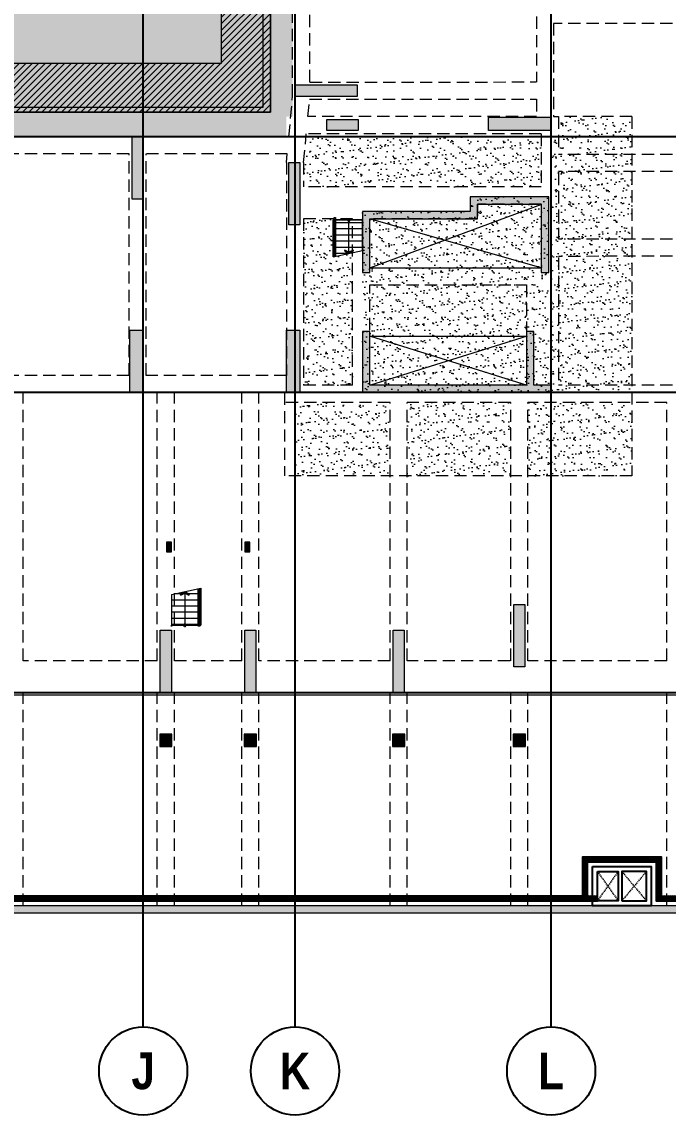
# Model space of a CAD drawing. Header units: millimetres. Extents: x 2356525 to 2927188, y -665534 to -417818.
# Drawn here: x 2470158 to 2496533, y -627228 to -582594 of the extents above; entities that cross this region are included whole.
import ezdxf
from ezdxf.enums import TextEntityAlignment as Align
from ezdxf.xclip import XClip

# ---------------------------------------------------------------- set-up
doc = ezdxf.new("R2010")
doc.units = ezdxf.units.MM
doc.header["$LTSCALE"] = 200
doc.header["$MEASUREMENT"] = 0
doc.header["$XCLIPFRAME"] = 0
for name, pattern in [('CHG_XX_Cot_Ham 2$0$MB_Luoi truc$0$HTT Hidden 21', [3, 2, -1]), ('CHG_XX_Damsan_Ham 2$0$CHG_XX_Damsan_Ham 2$0$HIDDEN', [0.375, 0.25, -0.125]), ('CHG_XX_Damsan_Ham 2$0$MB Ham 2$0$Hidden21', [3, 2, -1]), ('CHG_XX_Luoi truc$0$MB_Luoi truc$0$Center101', [13, 10, -1, 1, -1])]:
    doc.linetypes.add(name, pattern=pattern)
doc.layers.get('0').update_dxf_attribs({"lineweight": 9})
doc.layers.get('Defpoints').update_dxf_attribs({"color": 10, "lineweight": 0})
for name, color, linetype, lineweight, plot in [('CHG_XX_Cot_Ham 2$0$NS-Column-H2', 90, 'Continuous', 13, False), ('CHG_XX_Cot_Ham 2$0$NS-Column-H2 @ 1', 90, 'Continuous', 13, False), ('CHG_XX_Cot_Ham 2$0$NS-Column-H2 @ 150', 90, 'Continuous', 13, False)]:
    doc.layers.add(name, color=color, linetype=linetype, lineweight=lineweight, plot=plot)
for name, color, linetype, lineweight in [('CHG_XX_Cot_Ham 2$0$NS-Pier-H2', 150, 'Continuous', 13), ('CHG_XX_Cot_Ham 2$0$NS-Pier-H2 @ 1', 150, 'Continuous', 13), ('CHG_XX_Cot_Ham 2$0$NS-Pier-H2 @ 150', 150, 'Continuous', 13), ("CHG_XX_Damsan_Ham 2$0$CHG_XX_Damsan_Ham 2$0$'S_General_Hidden_1 Thin", 1, 'CHG_XX_Damsan_Ham 2$0$CHG_XX_Damsan_Ham 2$0$HIDDEN', 18), ('CHG_XX_Damsan_Ham 2$0$CHG_XX_Damsan_Ham 2$0$CHG_XX_Damsan_Ham 2$0$Start lo mo', 3, 'Continuous', 15), ('CHG_XX_Damsan_Ham 2$0$CHG_XX_Damsan_Ham 2$0$CHG_XX_Damsan_Ham 2$0$Start net bao', 3, 'Continuous', 18), ('CHG_XX_Damsan_Ham 2$0$CHG_XX_Damsan_Ham 2$0$DBAO', 3, 'Continuous', 13), ('CHG_XX_Damsan_Ham 2$0$CHG_XX_Damsan_Ham 2$0$DMo', 9, 'CHG_XX_Damsan_Ham 2$0$CHG_XX_Damsan_Ham 2$0$HIDDEN', 9), ('CHG_XX_Damsan_Ham 2$0$CHG_XX_Damsan_Ham 2$0$DTE-MEP-H-SLAB TEXT', 3, 'Continuous', 0), ('CHG_XX_Damsan_Ham 2$0$CHG_XX_Damsan_Ham 2$0$HATCH', 154, 'Continuous', 9), ('CHG_XX_Damsan_Ham 2$0$CHG_XX_Damsan_Ham 2$0$mach ngung thi cong', 6, 'Continuous', 13), ('CHG_XX_Damsan_Ham 2$0$CHG_XX_Damsan_Ham 2$0$Start hatch', 8, 'Continuous', 25), ('CHG_XX_Damsan_Ham 2$0$CHG_XX_Damsan_Ham 2$0$Start lo mo', 3, 'Continuous', 15), ('CHG_XX_Damsan_Ham 2$0$CHG_XX_Damsan_Ham 2$0$Start net bao', 3, 'Continuous', 18), ('CHG_XX_Damsan_Ham 2$0$HATCH', 57, 'Continuous', 9), ('CHG_XX_Damsan_Ham 2$0$mach ngung thi cong', 6, 'Continuous', 13), ('CHG_XX_Damsan_Ham 2$0$tam cap ram', 8, 'Continuous', 5)]:
    doc.layers.add(name, color=color, linetype=linetype, lineweight=lineweight)
for name, color, linetype in [("CHG_XX_Damsan_Ham 2$0$CHG_XX_Damsan_Ham 2$0$'S_General_Hatch_8", 8, 'Continuous'), ('CHG_XX_Damsan_Ham 2$0$CHG_XX_Damsan_Ham 2$0$MEP-00-GENERAL-35', 2, 'Continuous'), ('CHG_XX_Damsan_Ham 2$0$MB Ham 2$0$Staircase', 30, 'Continuous'), ('CHG_XX_Damsan_Ham 2$0$MB Ham 2$0$Staircase Hidden', 34, 'CHG_XX_Damsan_Ham 2$0$MB Ham 2$0$Hidden21'), ('CHG_XX_Luoi truc$0$Grid', 34, 'Continuous'), ('CHG_XX_Luoi truc$0$Grid Line', 251, 'CHG_XX_Luoi truc$0$MB_Luoi truc$0$Center101')]:
    doc.layers.add(name, color=color, linetype=linetype)
doc.styles.add('CHG_XX_Luoi truc$0$MB_Luoi truc$0$Grid A-F$0$VNI-HelveCB', font='')
doc.styles.get('CHG_XX_Luoi truc$0$MB_Luoi truc$0$Grid A-F$0$VNI-HelveCB').set_extended_font_data('VNI-Helve-Condense', bold=True)

# ---------------------------------------------------------------- blocks, each defined once
blk = doc.blocks.new('*U864')
at = {"layer": 'CHG_XX_Cot_Ham 2$0$NS-Pier-H2 @ 1'}
h = blk.add_hatch(color=256, dxfattribs=at)
h.dxf.hatch_style = 1
h.paths.add_polyline_path([(450, 0), (0, 0), (0, -2550), (450, -2550)])
at = {"layer": 'CHG_XX_Cot_Ham 2$0$NS-Pier-H2 @ 150'}
h = blk.add_hatch(color=256, dxfattribs=at)
h.dxf.hatch_style = 1
h.paths.add_polyline_path([(450, 0), (0, 0), (0, -2550), (450, -2550)])
blk = doc.blocks.new('CHG_XX_Cot_Ham 2$0$Block A_C450x2250')
at = {"layer": 'CHG_XX_Cot_Ham 2$0$NS-Pier-H2'}
blk.add_lwpolyline([(450, -2550), (0, -2550), (0, 0), (450, 0)], close=True, dxfattribs=at)
blk.add_blockref('*U864', (0, 0), dxfattribs=at)
blk = doc.blocks.new('*U866')
at = {"layer": 'CHG_XX_Cot_Ham 2$0$NS-Column-H2 @ 1'}
h = blk.add_hatch(color=256, dxfattribs=at)
h.dxf.hatch_style = 1
h.paths.add_polyline_path([(-250, -250), (-250, 250), (250, 250), (250, -250)])
at = {"layer": 'CHG_XX_Cot_Ham 2$0$NS-Column-H2 @ 150'}
h = blk.add_hatch(color=256, dxfattribs=at)
h.dxf.hatch_style = 1
h.paths.add_polyline_path([(-250, -250), (-250, 250), (250, 250), (250, -250)])
blk = doc.blocks.new('CHG_XX_Cot_Ham 2$0$500x500')
at = {"layer": 'CHG_XX_Cot_Ham 2$0$NS-Column-H2'}
blk.add_lwpolyline([(250, -250), (250, 250), (-250, 250), (-250, -250)], close=True, dxfattribs=at)
blk.add_blockref('*U866', (0, 0), dxfattribs=at)
blk = doc.blocks.new('*U867')
at = {"layer": 'CHG_XX_Cot_Ham 2$0$NS-Pier-H2 @ 1'}
h = blk.add_hatch(color=256, dxfattribs=at)
h.dxf.hatch_style = 1
h.paths.add_polyline_path([(550, 0), (0, 0), (0, -2550), (550, -2550)])
at = {"layer": 'CHG_XX_Cot_Ham 2$0$NS-Pier-H2 @ 150'}
h = blk.add_hatch(color=256, dxfattribs=at)
h.dxf.hatch_style = 1
h.paths.add_polyline_path([(550, 0), (0, 0), (0, -2550), (550, -2550)])
blk = doc.blocks.new('CHG_XX_Cot_Ham 2$0$550x2550')
at = {"layer": 'CHG_XX_Cot_Ham 2$0$NS-Pier-H2'}
blk.add_lwpolyline([(550, -2550), (0, -2550), (0, 0), (550, 0)], close=True, dxfattribs=at)
blk.add_blockref('*U867', (0, 0), dxfattribs=at)
blk = doc.blocks.new('*U835')
at = {"layer": 'CHG_XX_Luoi truc$0$Grid', "lineweight": -2}
blk.add_line((0, -3), (0, 0), dxfattribs=at)
blk.add_circle((0, -9), 6, dxfattribs=at)
at = {"layer": 'CHG_XX_Luoi truc$0$Grid Line'}
blk.add_line((0, 0), (0, 608), dxfattribs=at)
at = {"layer": 'CHG_XX_Luoi truc$0$Grid', "lineweight": -2, "style": 'CHG_XX_Luoi truc$0$MB_Luoi truc$0$Grid A-F$0$VNI-HelveCB'}
for tag, p in [('GRIDSUB', (0, 617)), ('GRID', (0, -9))]:
    blk.add_attdef(tag, text='', height=5, dxfattribs=at).set_placement(p, align=Align.MIDDLE)
blk = doc.blocks.new('*U837')
at = {"layer": 'CHG_XX_Luoi truc$0$Grid Line'}
blk.add_line((0, 0), (0, 438), dxfattribs=at)
at = {"layer": 'CHG_XX_Luoi truc$0$Grid', "lineweight": -2, "style": 'CHG_XX_Luoi truc$0$MB_Luoi truc$0$Grid A-F$0$VNI-HelveCB'}
for tag, p in [('GRIDSUB', (0, 447)), ('GRID', (0, -9))]:
    blk.add_attdef(tag, text='', height=5, dxfattribs=at).set_placement(p, align=Align.MIDDLE)
blk = doc.blocks.new('CHG_XX_Luoi truc')
at = {"layer": 'CHG_XX_Luoi truc$0$Grid'}
ref = blk.add_blockref('*U835', (70650, -12747), dxfattribs=dict(at, xscale=300, yscale=300, zscale=300))
ref.add_attrib('GRID', 'J', dxfattribs={"lineweight": -2, "height": 1500, "style": 'CHG_XX_Luoi truc$0$MB_Luoi truc$0$Grid A-F$0$VNI-HelveCB'}).set_placement((70650, -15447), align=Align.MIDDLE)
ref = blk.add_blockref('*U835', (76850, -12747), dxfattribs=dict(at, xscale=300, yscale=300, zscale=300))
ref.add_attrib('GRID', 'K', dxfattribs={"lineweight": -2, "height": 1500, "style": 'CHG_XX_Luoi truc$0$MB_Luoi truc$0$Grid A-F$0$VNI-HelveCB'}).set_placement((76850, -15447), align=Align.MIDDLE)
ref = blk.add_blockref('*U835', (87300, -12747), dxfattribs=dict(at, xscale=300, yscale=300, zscale=300))
ref.add_attrib('GRID', 'L', dxfattribs={"lineweight": -2, "height": 1500, "style": 'CHG_XX_Luoi truc$0$MB_Luoi truc$0$Grid A-F$0$VNI-HelveCB'}).set_placement((87300, -15447), align=Align.MIDDLE)
at = {"layer": 'CHG_XX_Luoi truc$0$Grid', "xscale": 300.0000000000013, "yscale": 300.0000000000013, "zscale": 300.0000000000013, "rotation": 90}
for p in [(110703, 22700), (110703, 12250), (110703, 0)]:
    blk.add_blockref('*U837', p, dxfattribs=at)
blk = doc.blocks.new('*U870')
at = {"layer": 'CHG_XX_Cot_Ham 2$0$NS-Pier-H2 @ 1'}
h = blk.add_hatch(color=256, dxfattribs=at)
h.dxf.hatch_style = 1
h.paths.add_polyline_path([(78150, 23400), (78150, 22950), (79425, 22950), (79425, 23400)])
at = {"layer": 'CHG_XX_Cot_Ham 2$0$NS-Pier-H2 @ 150'}
h = blk.add_hatch(color=256, dxfattribs=at)
h.dxf.hatch_style = 1
h.paths.add_polyline_path([(78150, 23400), (78150, 22950), (79425, 22950), (79425, 23400)])
blk = doc.blocks.new('CHG_XX_Cot_Ham 2')
at = {"layer": 'CHG_XX_Cot_Ham 2$0$NS-Column-H2'}
h = blk.add_hatch(color=256, dxfattribs=at)
h.dxf.hatch_style = 1
h.paths.add_polyline_path([(71600, 5750), (71800, 5750), (71800, 6150), (71600, 6150)])
h = blk.add_hatch(color=256, dxfattribs=at)
h.dxf.hatch_style = 1
h.paths.add_polyline_path([(74800, 5750), (75000, 5750), (75000, 6150), (74800, 6150)])
at = {"layer": 'CHG_XX_Cot_Ham 2$0$NS-Pier-H2'}
h = blk.add_hatch(color=256, dxfattribs=at)
h.dxf.hatch_style = 1
h.paths.add_polyline_path([(99639.2, 163400), (-10900, 163400), (-10900, 85450), (-300, 85450), (-300, 84050), (32350, 84050), (32350, -9000), (103575.5, -9000), (106050, -6022), (106050, 158254.3)])
h.paths.add_polyline_path([(99533.7, 163100), (105750, 158110.4), (105750, 90450), (105650, 90450), (105750, 90450), (105750, 13850), (105750, 13722.3), (105750, -5913.6), (103434.7, -8700), (93599.8, -8700), (93299.8, -8700), (32650, -8700), (32650, 84350), (0, 84350), (0, 85750), (-10600, 85750), (-10600, 163100), (93600, 163100)], flags=16)
h = blk.add_hatch(color=256, dxfattribs=at)
h.dxf.hatch_style = 1
h.paths.add_polyline_path([(84300, 19950), (86900, 19950), (86900, 17150), (87200, 17150), (87200, 20250), (84000, 20250), (84000, 19650), (79600, 19650), (79600, 17150), (79900, 17150), (79900, 19350), (84300, 19350)])
h = blk.add_hatch(color=256, dxfattribs=at)
h.dxf.hatch_style = 1
h.paths.add_polyline_path([(87300, 12550), (86600, 12550), (86600, 14750), (86300, 14750), (86300, 12550), (79900, 12550), (79900, 14750), (79600, 14750), (79600, 12250), (87300, 12250)])
at = {"layer": 'CHG_XX_Cot_Ham 2$0$NS-Column-H2'}
for points in [[(71600, 5750), (71800, 5750), (71800, 6150), (71600, 6150)], [(74800, 5750), (75000, 5750), (75000, 6150), (74800, 6150)]]:
    blk.add_lwpolyline(points, close=True, dxfattribs=at)
at = {"layer": 'CHG_XX_Cot_Ham 2$0$NS-Pier-H2'}
for p, q in [((93599.8, -8700), (32650, -8700)), ((103575.5, -9000), (32350, -9000))]:
    blk.add_line(p, q, dxfattribs=at)
at = {"layer": 'CHG_XX_Cot_Ham 2$0$NS-Pier-H2', "linetype": 'CHG_XX_Cot_Ham 2$0$MB_Luoi truc$0$HTT Hidden 21'}
blk.add_lwpolyline([(99639.2, 163400), (106050, 158254.3), (106050, -6022), (103575.5, -9000), (32350, -9000), (32350, 84050), (-300, 84050), (-300, 85450), (-10900, 85450), (-10900, 163400)], close=True, dxfattribs=at)
at = {"layer": 'CHG_XX_Cot_Ham 2$0$NS-Pier-H2'}
blk.add_lwpolyline([(79425, 23400), (79425, 22950), (78150, 22950), (78150, 23400)], close=True, dxfattribs=at)
for points in [[(87200, 17150), (87200, 20250), (84000, 20250), (84000, 19650), (79600, 19650), (79600, 17150), (79900, 17150), (79900, 19350), (84300, 19350), (84300, 19950), (86900, 19950), (86900, 17150), (87200, 17150)], [(79600, 14750), (79600, 12250), (87300, 12250), (87300, 12550), (86600, 12550), (86600, 14750), (86300, 14750), (86300, 12550), (79900, 12550), (79900, 14750), (79600, 14750)]]:
    blk.add_lwpolyline(points, dxfattribs=at)
at = {"layer": 'CHG_XX_Cot_Ham 2$0$NS-Column-H2'}
for p in [(71575, -1950), (75025, -1950), (81075, -1950), (86000, -1950)]:
    blk.add_blockref('CHG_XX_Cot_Ham 2$0$500x500', p, dxfattribs=at)
at = {"layer": 'CHG_XX_Cot_Ham 2$0$NS-Pier-H2'}
for name, p in [('CHG_XX_Luoi truc', (0, 0)), ('*U870', (0, 0)), ('CHG_XX_Cot_Ham 2$0$Block A_C450x2250', (70200, 22700)), ('CHG_XX_Cot_Ham 2$0$Block A_C450x2250', (76600, 21650)), ('CHG_XX_Cot_Ham 2$0$Block A_C450x2250', (85775, 3600)), ('CHG_XX_Cot_Ham 2$0$Block A_C450x2250', (71350, 2550)), ('CHG_XX_Cot_Ham 2$0$Block A_C450x2250', (74800, 2550)), ('CHG_XX_Cot_Ham 2$0$Block A_C450x2250', (80850, 2550))]:
    blk.add_blockref(name, p, dxfattribs=at)
at = {"layer": 'CHG_XX_Cot_Ham 2$0$NS-Pier-H2', "xscale": -1, "rotation": 90}
blk.add_blockref('CHG_XX_Cot_Ham 2$0$Block A_C450x2250', (76850, 24800), dxfattribs=at)
at = {"layer": 'Defpoints', "rotation": 90}
blk.add_blockref('CHG_XX_Cot_Ham 2$0$550x2550', (84750, 22950), dxfattribs=at)
at = {"layer": 'Defpoints'}
for p in [(70100, 14800), (76500, 14800)]:
    blk.add_blockref('CHG_XX_Cot_Ham 2$0$550x2550', p, dxfattribs=at)
blk = doc.blocks.new('CHG_XX_Damsan_Ham 2$0$CHG_XX_Damsan_Ham 2$0$sdfsgdh')
at = {"layer": 'CHG_XX_Damsan_Ham 2$0$CHG_XX_Damsan_Ham 2$0$Start hatch', "ltscale": 0.5}
h = blk.add_hatch(dxfattribs=at)
h.set_pattern_fill('ANSI37', color=256, scale=500)
h.set_pattern_definition([(45, (273994.73, -7150), (-44.194174, 44.194174), []), (135, (273994.73, -7150), (-44.194174, -44.194174), [])])
h.paths.add_polyline_path([(99888, -169200), (99488, -169200), (99488, -167800), (102288, -167800), (102288, -169400), (103600, -169400), (103600, -146850), (103600, -146650), (103400, -146650), (103400, -169200), (102488, -169200), (102488, -167600), (99288, -167600), (99288, -169200), (45350, -169200), (45350, -169400), (99888, -169400)])
at = {"layer": 'CHG_XX_Damsan_Ham 2$0$CHG_XX_Damsan_Ham 2$0$DTE-MEP-H-SLAB TEXT', "color": 2, "ltscale": 0.5}
for p, q in [((99488, -169200), (99888, -169200)), ((99888, -169200), (99888, -169400))]:
    blk.add_line(p, q, dxfattribs=at)
at = {"layer": 'CHG_XX_Damsan_Ham 2$0$CHG_XX_Damsan_Ham 2$0$DTE-MEP-H-SLAB TEXT', "color": 2, "ltscale": 0.5, "flags": 128}
blk.add_lwpolyline([(102488, -169200), (103400, -169200), (103400, -146650), (116050, -146650), (116050, -126126)], dxfattribs=at)
at = {"layer": 'CHG_XX_Damsan_Ham 2$0$CHG_XX_Damsan_Ham 2$0$MEP-00-GENERAL-35'}
for points in [[(99488, -169200), (99488, -167800), (102288, -167800), (102288, -169400), (103600, -169400), (103600, -146850), (116250, -146850), (116250, -125526)], [(43750, -166800), (45350, -166800), (45350, -169200), (99288, -169200)], [(43750, -167000), (45150, -167000), (45150, -169400), (99888, -169400)], [(99288, -169200), (99288, -167600), (102488, -167600), (102488, -169200)]]:
    blk.add_lwpolyline(points, dxfattribs=at)
for points in [[(99688, -168000), (102088, -168000), (102088, -169600), (99688, -169600)], [(99888, -168200), (100738, -168200), (100738, -169400), (99888, -169400)], [(100888, -169400), (101888, -169400), (101888, -168200), (100888, -168200)]]:
    blk.add_lwpolyline(points, close=True, dxfattribs=at)
blk = doc.blocks.new('CHG_XX_Damsan_Ham 2$0$MB Ham 2$0$Arrow 60')
at = {"linetype": 'ByBlock', "lineweight": -2}
h = blk.add_hatch(color=0, dxfattribs=at)
h.paths.add_polyline_path([(1.88, 0.94), (1.65, 1.38), (0, 0.56), (-1.65, 1.38), (-1.88, 0.94), (0, 0)], flags=17)
h.paths.add_polyline_path([(1.65, 1.38), (1.88, 0.94), (0, 0), (-1.88, 0.94), (-1.65, 1.38), (0, 0.56)])
blk.add_hatch(color=0, dxfattribs=at).paths.add_polyline_path([(1.65, 1.38), (1.88, 0.94), (0, 0), (-1.88, 0.94), (-1.65, 1.38), (0, 0.56)])
at = {"color": 0, "linetype": 'ByBlock', "lineweight": -2}
blk.add_lwpolyline([(1.65, 1.38), (1.88, 0.94), (0, 0), (-1.88, 0.94), (-1.65, 1.38), (0, 0.56)], close=True, dxfattribs=at)
blk = doc.blocks.new('CHG_XX_Damsan_Ham 2$0$MB Ham 2$0$Dot')
at = {"linetype": 'ByBlock', "lineweight": -2}
h = blk.add_hatch(color=0, dxfattribs=at)
edge = h.paths.add_edge_path()
edge.add_arc((0, 0), 0.5, 0, 360)
at = {"color": 0, "linetype": 'ByBlock', "lineweight": -2}
blk.add_line((0, -1), (0, 1), dxfattribs=at)
blk.add_circle((0, 0), 0.5, dxfattribs=at)
blk = doc.blocks.new('*U854')
at = {"layer": 'CHG_XX_Damsan_Ham 2$0$tam cap ram'}
h = blk.add_hatch(dxfattribs=at)
h.set_pattern_fill('_USER', color=256, scale=250, angle=90, pattern_type=0)
h.set_pattern_definition([(90, (2200, 2550), (-250, 2e-14), [])])
h.paths.add_polyline_path([(1200, 2550), (3200, 2550), (3200, 1450), (1200, 1450)])
h.paths.add_polyline_path([(1200, 1400), (3200, 1400), (3200, 1350), (1200, 1350)])
h.paths.add_polyline_path([(1200, 1200), (3200, 1200), (3200, 1150), (1200, 1150)])
h.paths.add_polyline_path([(1200, 1100), (3200, 1100), (3200, 0), (1200, 0)])
at = {"layer": 'CHG_XX_Damsan_Ham 2$0$MB Ham 2$0$Staircase'}
for p, q in [((1200, 0), (1200, 1100)), ((3200, 0), (3200, 1100)), ((0, 0), (4400, 0))]:
    blk.add_line(p, q, dxfattribs=at)
at = {"layer": 'CHG_XX_Damsan_Ham 2$0$MB Ham 2$0$Staircase Hidden'}
for p, q in [((4400, 2550), (4400, 0)), ((4400, 1200), (4400, 1350))]:
    blk.add_line(p, q, dxfattribs=at)
at = {"layer": 'CHG_XX_Damsan_Ham 2$0$tam cap ram'}
for p, q in [((0, 0), (0, 2550)), ((0, 2550), (4400, 2550)), ((1200, 1450), (1200, 2550)), ((1598, 1350), (1848, 2550)), ((1700, 1350), (1950, 2550)), ((3200, 1450), (3200, 2550)), ((600, 550), (600, 2000)), ((600, 2000), (3800, 2000)), ((3800, 550), (3800, 2000)), ((1100, 1100), (1100, 1450)), ((1100, 1450), (3300, 1450)), ((1150, 1150), (1150, 1400)), ((1150, 1400), (3250, 1400)), ((1200, 1150), (1200, 1400)), ((1200, 1400), (1200, 1350)), ((1200, 1350), (3200, 1350)), ((3200, 1150), (3200, 1400)), ((3250, 1150), (3250, 1400)), ((3300, 1100), (3300, 1450)), ((1100, 1100), (3300, 1100)), ((1150, 1150), (3250, 1150)), ((1200, 1200), (3200, 1200)), ((1200, 1200), (1200, 1150)), ((600, 550), (3800, 550))]:
    blk.add_line(p, q, dxfattribs=at)
for points in [[(1200, 2550), (3200, 2550), (3200, 1450), (1200, 1450)], [(1200, 1400), (3200, 1400), (3200, 1350), (1200, 1350)], [(1200, 1200), (3200, 1200), (3200, 1150), (1200, 1150)], [(1200, 1100), (3200, 1100), (3200, 0), (1200, 0)]]:
    blk.add_lwpolyline(points, close=True, dxfattribs=at)
for centre, start, end in [((1200, 1350), 90, 180), ((3200, 1350), 0, 90), ((1200, 1200), 180, 270), ((3200, 1200), 270, 0)]:
    blk.add_arc(centre, 1200, start, end, dxfattribs=at)
at = {"layer": 'CHG_XX_Damsan_Ham 2$0$tam cap ram', "yscale": 100, "zscale": 100}
for name, p, xscale, rotation in [('CHG_XX_Damsan_Ham 2$0$MB Ham 2$0$Arrow 60', (1835, 2000), 100, 270), ('CHG_XX_Damsan_Ham 2$0$MB Ham 2$0$Dot', (3200, 2000), 100, 270), ('CHG_XX_Damsan_Ham 2$0$MB Ham 2$0$Arrow 60', (3200, 550), -100, 90)]:
    blk.add_blockref(name, p, dxfattribs=dict(at, xscale=xscale, rotation=rotation))
blk = doc.blocks.new('CHG_XX_Damsan_Ham 2$0$ArchStaireH2')
at = {"layer": 'CHG_XX_Damsan_Ham 2$0$tam cap ram'}
blk.add_lwpolyline([(66200, -123190), (66200, -121650), (66250, -121650), (66250, -123179)], dxfattribs=at)
ref = blk.add_blockref('*U854', (62100, -135100), dxfattribs=dict(xscale=-1, rotation=90))
XClip(ref).set_block_clipping_path([(3245.9391821827, 1350), (3249.9999999999, 2550), (1945, 2550), (1665.0884094681, 1288.6593370358)])
ref = blk.add_blockref('*U854', (64800, -124950), dxfattribs=dict(at, xscale=-1, rotation=270))
XClip(ref).set_block_clipping_path([(3250, 1350), (3249.9999999999, 2550), (1945, 2550), (1695, 1349)])
blk = doc.blocks.new('CHG_XX_Damsan_Ham 2', base_point=(3089256, -609981))
at = {"layer": "CHG_XX_Damsan_Ham 2$0$CHG_XX_Damsan_Ham 2$0$'S_General_Hatch_8"}
h = blk.add_hatch(dxfattribs=at)
h.set_pattern_fill('CROSS', color=256, scale=2000)
edge = h.paths.add_edge_path()
edge.add_line((76750, 42625), (76750, 65250))
edge.add_line((76750, 65250), (76750, 65850))
edge.add_line((76750, 65850), (77900, 65850))
edge.add_line((77900, 65850), (77900, 89350))
edge.add_line((77900, 89350), (76850, 89350))
edge.add_line((76850, 89350), (76850, 90650))
edge.add_line((76850, 90650), (76852, 131950))
edge.add_line((76852, 131950), (51950, 131950))
edge.add_line((51950, 131950), (51950, 130600))
edge.add_line((51950, 130600), (22700, 130600))
edge.add_line((22700, 130600), (22700, 84050))
edge.add_line((22700, 84050), (32350, 84050))
edge.add_line((32350, 84050), (32350, 22700))
edge.add_line((32350, 22700), (76500, 22700))
edge.add_line((76500, 22700), (76500, 23518))
edge.add_line((76500, 23518), (76750, 23518))
edge.add_line((76750, 23518), (76750, 42625))
edge.add_line((76750, 42625), (76750, 43198))
at = {"layer": 'CHG_XX_Damsan_Ham 2$0$CHG_XX_Damsan_Ham 2$0$HATCH'}
h = blk.add_hatch(dxfattribs=at)
h.set_pattern_fill('ANSI31', color=256, scale=1500)
h.set_pattern_definition([(45, (-2702289.21, 609981.01), (-132.582521, 132.582521), [])])
h.paths.add_polyline_path([(32350, 25700), (73852, 25700), (73852, 127600), (25700, 127600), (25700, 84350), (23700, 84350), (23700, 129600), (75851, 129600), (75851, 23700), (32350, 23700)])
at = {"layer": 'CHG_XX_Damsan_Ham 2$0$HATCH'}
h = blk.add_hatch(dxfattribs=at)
h.set_pattern_fill('AR-SAND', color=256, scale=262.5)
h.paths.add_polyline_path([(90600, 23519), (87600, 23519), (87600, 22700), (90600, 22700)])
h = blk.add_hatch(dxfattribs=at)
h.set_pattern_fill('AR-SAND', color=256, scale=262.5)
h.paths.add_polyline_path([(86900, 22700), (77450, 22700), (77450, 22000), (77200, 22000), (77200, 20650), (86900, 20649)])
h = blk.add_hatch(dxfattribs=at)
h.set_pattern_fill('AR-SAND', color=256, scale=262.5)
h.paths.add_polyline_path([(90600, 22700), (87300, 22700), (87300, 12250), (90600, 12250)])
h = blk.add_hatch(dxfattribs=at)
h.set_pattern_fill('AR-SAND', color=256, scale=262.5)
h.paths.add_polyline_path([(86900, 17150), (87200, 17150), (87200, 20250), (84000, 20250), (84000, 19650), (79600, 19650), (79600, 19300), (79600, 19300), (79600, 18050), (79600, 17150), (79900, 17150), (79900, 19350), (84300, 19350), (84300, 19950), (86900, 19949), (86900, 19950), (84300, 19950), (84300, 19350), (79900, 19350), (79900, 17350), (86900, 17350), (86900, 19949), (86900, 19949)])
h = blk.add_hatch(dxfattribs=at)
h.set_pattern_fill('AR-SAND', color=256, scale=262.5)
h.paths.add_polyline_path([(79200, 17967), (78500, 17821), (78500, 19300), (79000, 19300, -0.414214), (79050, 19350), (77200, 19350), (77200, 12550), (79200, 12550)])
h = blk.add_hatch(dxfattribs=at)
h.set_pattern_fill('AR-SAND', color=256, scale=262.5)
h.paths.add_polyline_path([(86300, 17350), (79900, 17350), (79900, 12550), (79900, 14250), (79900, 17150), (79600, 17150), (79600, 12250), (87300, 12250), (87450, 12550), (87300, 12550), (87200, 17350), (86300, 17350), (86300, 12550), (86300, 12550)])
h = blk.add_hatch(dxfattribs=at)
h.set_pattern_fill('AR-SAND', color=256, scale=262.5)
h.paths.add_polyline_path([(80725, 11850), (76850, 11850), (76850, 8850), (80725, 8850)])
h = blk.add_hatch(dxfattribs=at)
h.set_pattern_fill('AR-SAND', color=256, scale=262.5)
h.paths.add_polyline_path([(85650, 11850), (81425, 11850), (81425, 8850), (85650, 8850)])
h = blk.add_hatch(dxfattribs=at)
h.set_pattern_fill('AR-SAND', color=256, scale=262.5)
h.paths.add_polyline_path([(87300, 11850), (86350, 11850), (86350, 8850), (87300, 8850)])
h = blk.add_hatch(dxfattribs=at)
h.set_pattern_fill('AR-SAND', color=256, scale=262.5)
h.paths.add_polyline_path([(90600, 11850), (87300, 11850), (87300, 8850), (90600, 8850)])
at = {"layer": "CHG_XX_Damsan_Ham 2$0$CHG_XX_Damsan_Ham 2$0$'S_General_Hidden_1 Thin", "ltscale": 10}
for p, q in [((86700, 30600), (86700, 24934)), ((77450, 24925), (77450, 28875)), ((87400, 27325), (87400, 23519)), ((98250, 27325), (87400, 27325)), ((77450, 24925), (86700, 24934)), ((77373, 23518), (77438, 24225)), ((77438, 24225), (86700, 24234)), ((86700, 24234), (86700, 23519)), ((86700, 23519), (77373, 23518)), ((87400, 23519), (87600, 23519)), ((90600, 23519), (87600, 23519)), ((87600, 23519), (87600, 22025)), ((90600, 23519), (90600, 8850)), ((77200, 21650), (77308, 22818)), ((86900, 22819), (77308, 22818)), ((86900, 22819), (86900, 20649)), ((70075, 22700), (63001, 22700)), ((76500, 22700), (70775, 22700)), ((70075, 22000), (64725, 22000)), ((70075, 12950), (70075, 22000)), ((70775, 12950), (70775, 22000)), ((76532, 22000), (70775, 22000)), ((98250, 21975), (87600, 21975)), ((76500, 21650), (76500, 12950)), ((77200, 21650), (77200, 20650)), ((98250, 21275), (87600, 21275)), ((87600, 21225), (87600, 18564)), ((86900, 20649), (77200, 20650)), ((86900, 19949), (84300, 19950)), ((84300, 19950), (84300, 19350)), ((86900, 19950), (86900, 17350)), ((79200, 19350), (77200, 19350)), ((77200, 19350), (77200, 12550)), ((79200, 12552), (79200, 19350)), ((84300, 19350), (79900, 19350)), ((79900, 17350), (79900, 19350)), ((98250, 18521), (87600, 18514)), ((98250, 17821), (87600, 17814)), ((87600, 17764), (87600, 12550)), ((79900, 12550), (79900, 16650)), ((79900, 16650), (86299, 16650)), ((86299, 16650), (86300, 12550)), ((70075, 12950), (64725, 12950)), ((76500, 12950), (70775, 12950)), ((79200, 12550), (77200, 12550)), ((86300, 12550), (79900, 12550)), ((98250, 12550), (87600, 12550)), ((71225, 12250), (65750, 12250)), ((65750, 1300), (65750, 12250)), ((71225, 1300), (71225, 12250)), ((74675, 12250), (71925, 12250)), ((71925, 1300), (71925, 12250)), ((74675, 1300), (74675, 12250)), ((76425, 12250), (75375, 12250)), ((75375, 1300), (75375, 12250)), ((76425, 12250), (76425, 8850)), ((80725, 11850), (76425, 11850)), ((80725, 1300), (80725, 11850)), ((85650, 11850), (81425, 11850)), ((81425, 1300), (81425, 11850)), ((85650, 1302), (85650, 11850)), ((92025, 11850), (86350, 11850)), ((86350, 1300), (86350, 11850)), ((92025, 1301), (92025, 11850)), ((90600, 8850), (76425, 8850)), ((71225, 1300), (65750, 1300)), ((74675, 1300), (71925, 1300)), ((80725, 1300), (75375, 1300)), ((85625, 1300), (81425, 1300)), ((92025, 1300), (86350, 1300)), ((80725, -8700), (80725, 3)), ((81425, -8700), (81425, 3)), ((85650, -8700), (85650, 2)), ((86350, -8700), (86350, 2)), ((71225, 0), (65750, 0)), ((65750, -8700), (65750, 0)), ((71225, -8700), (71225, 0)), ((74675, 0), (71925, 0)), ((71925, -8700), (71925, 0)), ((74675, -8700), (74675, 0)), ((80725, 0), (75375, 0)), ((75375, -8700), (75375, 0)), ((85650, 0), (81425, 0)), ((92025, 0), (86350, 0)), ((92025, -8700), (92025, 0))]:
    blk.add_line(p, q, dxfattribs=at)
for points in [[(32350, 22700), (76597, 22700), (76750, 24350), (76750, 32950), (76750, 40700), (76750, 65850), (77900, 65850)], [(76500, 21650), (76532, 22000)]]:
    blk.add_lwpolyline(points, dxfattribs=at)
at = {"layer": 'CHG_XX_Damsan_Ham 2$0$CHG_XX_Damsan_Ham 2$0$CHG_XX_Damsan_Ham 2$0$Start lo mo'}
for p, q in [((79900, 17350), (86922, 19950)), ((79922, 19350), (86922, 17350)), ((79900, 17350), (86900, 17350)), ((79900, 14550), (86300, 14550)), ((86322, 14550), (79922, 12550)), ((79922, 14550), (86322, 12550))]:
    blk.add_line(p, q, dxfattribs=at)
at = {"layer": 'CHG_XX_Damsan_Ham 2$0$CHG_XX_Damsan_Ham 2$0$CHG_XX_Damsan_Ham 2$0$Start net bao'}
for points in [[(-10900, 163400), (99639, 163400), (106050, 158250), (106050, -6022), (103576, -9000), (32350, -9000), (32350, 84050), (-300, 84050)], [(93300, -8700), (32650, -8700), (32650, 84350), (0, 84350)]]:
    blk.add_lwpolyline(points, dxfattribs=at)
at = {"layer": 'CHG_XX_Damsan_Ham 2$0$CHG_XX_Damsan_Ham 2$0$DMo'}
for p, q in [((89188, -7300), (90038, -8500)), ((90038, -7300), (89188, -8500)), ((90188, -7300), (91188, -8500)), ((91188, -7300), (90188, -8500))]:
    blk.add_line(p, q, dxfattribs=at)
at = {"layer": 'CHG_XX_Damsan_Ham 2$0$CHG_XX_Damsan_Ham 2$0$HATCH'}
blk.add_lwpolyline([(32350, 25700), (73852, 25700), (73852, 127600), (25700, 127600), (25700, 84350), (23700, 84350), (23700, 129600), (75851, 129600), (75851, 23700), (32350, 23700), (32350, 25700)], dxfattribs=at)
at = {"layer": 'CHG_XX_Damsan_Ham 2$0$CHG_XX_Damsan_Ham 2$0$mach ngung thi cong'}
blk.add_lwpolyline([(38000, 23700), (75851, 23700), (75851, 50950), (99650, 50950), (99650, -100), (38000, -100)], close=True, dxfattribs=at)
at = {"layer": 'CHG_XX_Damsan_Ham 2$0$CHG_XX_Damsan_Ham 2$0$Start lo mo'}
for p, q in [((79900, 17350), (86900, 17350)), ((79900, 14550), (86300, 14550))]:
    blk.add_line(p, q, dxfattribs=at)
at = {"layer": 'CHG_XX_Damsan_Ham 2$0$CHG_XX_Damsan_Ham 2$0$Start net bao'}
for points in [[(-10900, 163400), (99639, 163400), (106050, 158250), (106050, -6022), (103576, -9000), (32350, -9000), (32350, 84050), (-300, 84050)], [(93300, -8700), (32650, -8700), (32650, 84350), (0, 84350)]]:
    blk.add_lwpolyline(points, dxfattribs=at)
at = {"layer": 'CHG_XX_Damsan_Ham 2$0$mach ngung thi cong'}
blk.add_lwpolyline([(38000, 23900), (75549, 23900), (75549, 50950), (99650, 50950), (99650, -100), (38000, -100)], close=True, dxfattribs=at)
at = {"layer": 'CHG_XX_Damsan_Ham 2$0$CHG_XX_Damsan_Ham 2$0$DBAO'}
blk.add_blockref('CHG_XX_Cot_Ham 2', (0, 0), dxfattribs=at)
at = {"layer": 'CHG_XX_Damsan_Ham 2$0$CHG_XX_Damsan_Ham 2$0$DTE-MEP-H-SLAB TEXT'}
blk.add_blockref('CHG_XX_Damsan_Ham 2$0$CHG_XX_Damsan_Ham 2$0$sdfsgdh', (-10700, 160900), dxfattribs=at)
at = {"layer": 'CHG_XX_Damsan_Ham 2$0$HATCH'}
for name, p in [('CHG_XX_Cot_Ham 2', (0, 0)), ('CHG_XX_Damsan_Ham 2$0$ArchStaireH2', (12250, 141050))]:
    blk.add_blockref(name, p, dxfattribs=at)

msp = doc.modelspace()

# ---------------------------------------------------------------- block references
msp.add_blockref('CHG_XX_Damsan_Ham 2', (5493713.9, -1219962))

doc.saveas('drawing.dxf')
